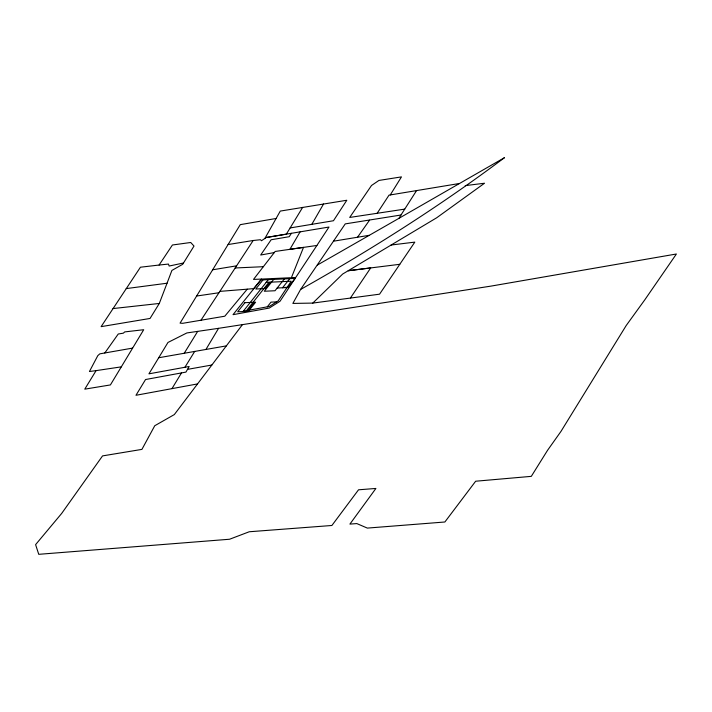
<?xml version="1.0" encoding="UTF-8"?>
<svg xmlns="http://www.w3.org/2000/svg" width="712" height="712" viewBox="0 0 712 712"><rect width="100%" height="100%" fill="white"/><g stroke="black" fill="none" stroke-linecap="round" stroke-linejoin="round"><path stroke-width="1.07" d="M167.044 283.225L171.904 270.427L182.699 264.286L194.002 246.049L190.718 242.489L172.42 244.999L159.079 265.042L140.433 267.214L101.113 326.648L150.045 318.451L159.301 303.463L167.044 283.225L126.193 288.6M264.793 238.6L280.27 211.081L346.806 200.259L333.474 220.738L290.14 227.938L286.304 234.168L266.243 237.497L261.491 240.754L260.476 239.722L253.178 240.505L228.08 244.545L180.065 323.132L182.708 323.31L224.796 316.208L247.224 289.179L253.677 288.6L261.535 279.077L290.345 277.751L291.066 278.526L303.508 247.367L275.143 251.461L253.517 279.407L261.535 279.077M300.589 289.455C371.21 249.707 439.642 206.364 504.47 157.681L459.516 183.482L416.565 190.594L400.972 215.015L345.249 223.888L300.589 289.455L292.863 303.419L312.782 303.089L379.558 294.181L414.811 242.125L391.093 245.026M311.82 224.325L323.533 204.006M300.117 231.836L289.882 249.342L316.893 245.462L328.988 227.039L266.243 237.497M197.491 383.928L135.965 395.285L145.551 379.532L185.939 372.1L189.169 366.493L148.933 373.836L158.714 357.744L205.937 349.458L218.566 328.33L491.049 286.099L676.4 253.997L644.787 299.841L626.213 325.509L560.976 431.401L547.546 450.322L531.303 476.355L475.652 481.223L444.875 521.994L367.339 528.09L356.819 523.578L349.904 524.103L375.9 488.45L358.528 489.803L331.89 525.483L249.253 531.757L229.576 539.242L38.751 554.319L35.6 544.627L61.668 513.441L102.546 455.903L141.919 449.388L154.753 425.732L174.333 414.571L242.347 324.761M121.352 366.849L96.084 370.632L84.764 389.153L110.404 384.934L143.708 329.718L124.734 331.908L123.345 333.172L118.254 333.999L104.815 352.974M158.714 357.744L167.961 342.463L186.882 332.94L218.566 328.33M172.001 388.574L181.498 372.919M290.14 227.938L302.644 207.388M228.08 244.545L240.273 224.645L275.962 218.504M184.212 353.277L197.66 331.409M317.347 265.06L398.934 218.335L400.972 215.015M184.906 367.276L194.732 351.381M377.137 213.297L389.028 195.141L390.265 194.937L401.47 176.887L378.944 180.439L371.513 185.485L349.708 217.445L404.736 209.114M291.404 233.305L289.232 236.704L271.147 239.748L260.672 255.03L274.262 252.582M200.998 320.178L253.178 240.505M295.133 278.401L280.021 301.265L269.269 308.056L233.02 314.668L260.806 279.985L295.133 278.401L287.897 287.514L277.19 288.013M316.893 245.462L295.702 277.502L291.386 277.698M350.464 297.954L370.703 267.908L348.186 270.729L399.779 264.303M357.522 237.247L369.555 220.159M263.004 279.887L255.768 289.01L266.475 288.511M243.032 311.553L268.362 279.638M246.45 310.637L268.985 282.246M247.99 310.352L253.873 302.938L252.511 303M270.346 282.183L265.451 288.342L264.09 288.405M273.711 279.389L264.303 291.244L275.019 290.745L284.426 278.89M267.285 306.836L271.014 302.137L276.594 301.879M282.539 287.764L289.775 278.641M312.782 303.089L342.703 274.013L436.687 217.774L484.525 183.233L465.221 185.627M459.516 183.482L398.934 218.335M183.491 262.995L169.162 266.039L168.441 264.072L159.079 265.042M243.219 311.224L269.358 306.454L278.187 300.873L291.181 281.213L266.11 282.379M187.505 369.368L211.829 365.025M132.592 348.106L99.831 353.846L97.802 355.635L89.436 371.513L96.084 370.632M205.937 349.458L226.318 345.89M390.265 194.937L416.565 190.594M333.67 241.163L369.092 235.334M212.594 269.795L236.571 265.834M196.681 296.023L218.842 292.765M159.301 303.463L112.994 308.572M219.812 291.377L247.224 289.179M282.593 287.55L287.132 287.337M235.191 267.97L263.182 266.706M244.91 302.689L237.675 311.803L248.381 311.304L255.617 302.191L244.91 302.689"/></g></svg>
